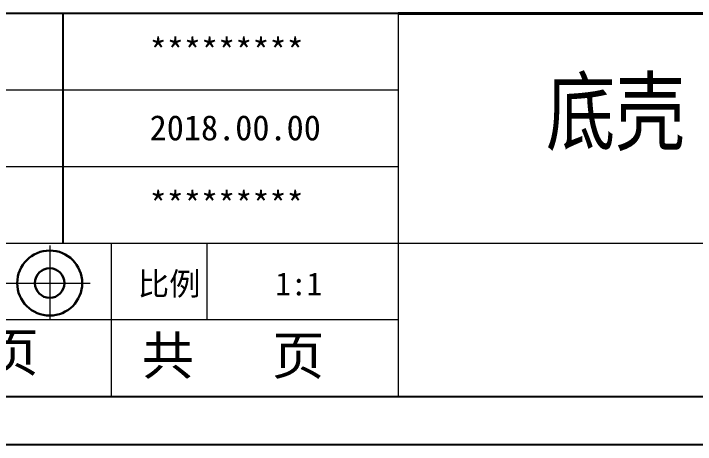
# Model space of a CAD drawing. Header units: inches. Extents: x 1813 to 4218, y 284 to 889.
# Drawn here: x 3151.6 to 3356.8, y 284.3 to 413.9 of the extents above; entities that cross this region are included whole.
import ezdxf

# ---------------------------------------------------------------- set-up
doc = ezdxf.new("R2010")
doc.units = ezdxf.units.IN
doc.header["$LTSCALE"] = 15
doc.linetypes.add('CENTER2', pattern=[28.575, 19.05, -3.175, 3.175, -3.175])
doc.layers.add('文字', color=81, linetype='Continuous')
for name, color, linetype, lineweight in [('粗实线', 7, 'Continuous', 30), ('细实线', 3, 'Continuous', 9), ('细点划线', 2, 'CENTER2', 9)]:
    doc.layers.add(name, color=color, linetype=linetype, lineweight=lineweight)
doc.styles.get("Standard").update_dxf_attribs({"font": 'txt', "bigfont": 'gbcbig.shx'})
doc.styles.add('宋体', font='', dxfattribs={"width": 0.8, "height": 3.5})
doc.styles.get('宋体').set_extended_font_data('SimSun')

msp = doc.modelspace()

# ---------------------------------------------------------------- linework, layer by layer
for p, q in [((3267.31, 413.882), (3094.51, 413.882)), ((3166.51, 344.762), (3166.51, 413.882)), ((2800.75, 298.682), (3612.91, 298.682)), ((2771.95, 284.282), (3627.31, 284.282))]:
    msp.add_line(p, q)
at = {"layer": '粗实线', "color": 7, "lineweight": 40}
msp.add_line((3612.91, 413.882), (3267.31, 413.882), dxfattribs=at)
at = {"layer": '粗实线', "color": 7}
for radius in [9.787, 4.452]:
    msp.add_circle((3162.451, 332.819), radius, dxfattribs=at)
at = {"layer": '细实线', "color": 7}
for p, q in [((3267.31, 413.882), (3267.31, 298.682)), ((3267.31, 390.842), (3094.51, 390.842)), ((3267.31, 367.802), (3094.51, 367.802)), ((3612.91, 344.762), (3094.51, 344.762)), ((3180.91, 344.762), (3180.91, 298.682)), ((3209.71, 344.762), (3209.71, 321.722)), ((3267.31, 321.722), (3094.51, 321.722))]:
    msp.add_line(p, q, dxfattribs=at)
at = {"layer": '细点划线', "color": 7}
for p, q in [((3162.451, 344.085), (3162.451, 321.722)), ((3149.361, 332.819), (3174.658, 332.819))]:
    msp.add_line(p, q, dxfattribs=at)

# ---------------------------------------------------------------- texts
at = {"char_height": 7.5771, "width": 4306.44342, "attachment_point": 1}
for s, insert in [('{\\fSimHei|b0|i0|c134|p49;*********}', (3192.526, 406.369)), ('{\\fSimHei|b0|i0|c134|p49;2018.00.00}', (3192.526, 383.329)), ('{\\fSimHei|b0|i0|c134|p49;*********}', (3192.526, 360.289))]:
    msp.add_mtext(s, dxfattribs=dict(at, insert=insert))
at = {"layer": '文字', "color": 0, "insert": (3311.791, 393.991), "char_height": 19.2, "width": 245.46509, "attachment_point": 1, "style": '宋体'}
msp.add_mtext('底壳', dxfattribs=at)
at = {"layer": '细实线', "color": 7, "attachment_point": 1}
for s, insert, char_height, width in [('{\\fSimSun|b0|i0|c134|p54;比例}', (3188.974, 336.036), 6.912, 30.34153), ('{\\fSimSun|b0|i0|c134|p54;1:1}', (3230.374, 336.036), 6.912, 30.34153), ('{\\fSimSun|b0|i0|c134|p54;第   页}', (3104.204, 317.761), 11.52, 86.4), ('{\\fSimSun|b0|i0|c134|p54; 共   页}', (3182.32, 316.783), 11.52, 86.4)]:
    msp.add_mtext(s, dxfattribs=dict(at, insert=insert, char_height=char_height, width=width))

doc.saveas('drawing.dxf')
